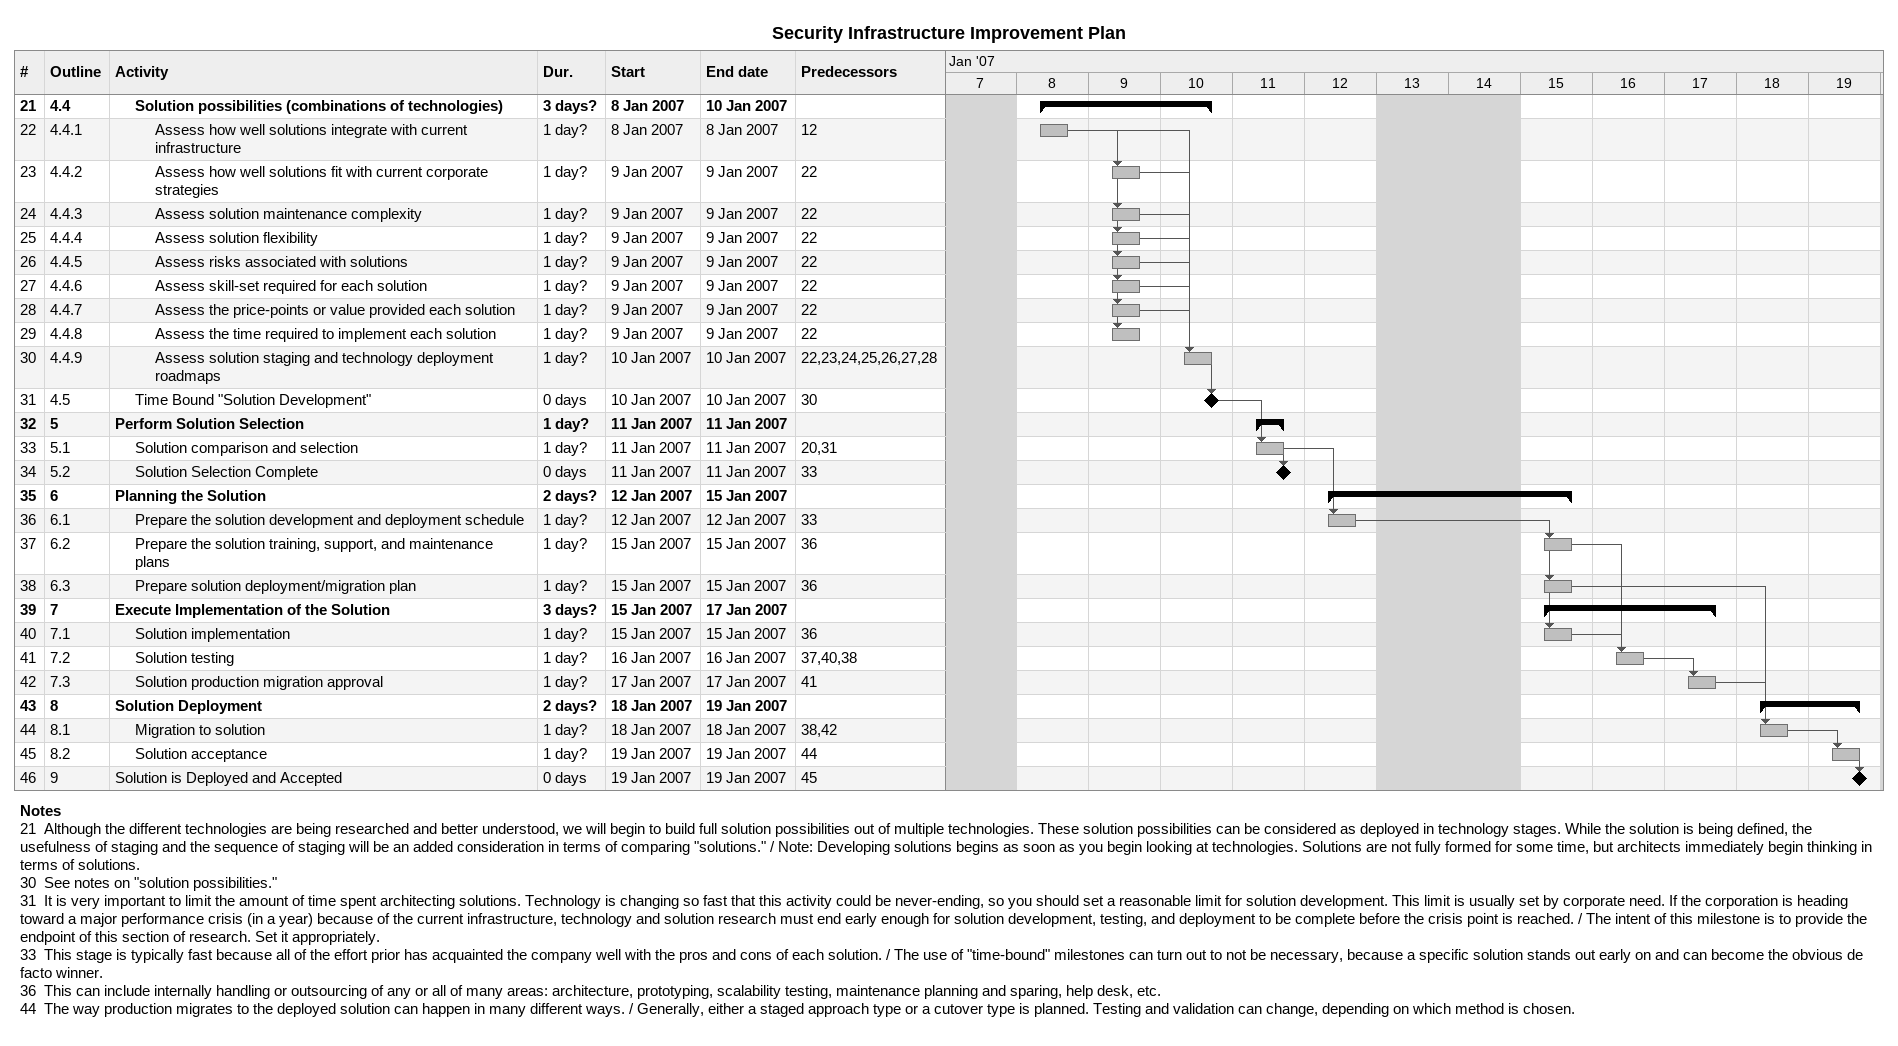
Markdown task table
Security Infrastructure Improvement Plan

| ID | WBS | Task | Duration | Start | Finish | Predecessors |
|---|---|---|---|---|---|---|
| 21 | 4.4 | **Solution possibilities (combinations of technologies)** | 3d? | 2007-01-08 | 2007-01-10 |  |
| 22 | 4.4.1 | Assess how well solutions integrate with current infrastructure | 1d? | 2007-01-08 | 2007-01-08 | 12 |
| 23 | 4.4.2 | Assess how well solutions fit with current corporate strategies | 1d? | 2007-01-09 | 2007-01-09 | 22 |
| 24 | 4.4.3 | Assess solution maintenance complexity | 1d? | 2007-01-09 | 2007-01-09 | 22 |
| 25 | 4.4.4 | Assess solution flexibility | 1d? | 2007-01-09 | 2007-01-09 | 22 |
| 26 | 4.4.5 | Assess risks associated with solutions | 1d? | 2007-01-09 | 2007-01-09 | 22 |
| 27 | 4.4.6 | Assess skill-set required for each solution | 1d? | 2007-01-09 | 2007-01-09 | 22 |
| 28 | 4.4.7 | Assess the price-points or value provided each solution | 1d? | 2007-01-09 | 2007-01-09 | 22 |
| 29 | 4.4.8 | Assess the time required to implement each solution | 1d? | 2007-01-09 | 2007-01-09 | 22 |
| 30 | 4.4.9 | Assess solution staging and technology deployment roadmaps | 1d? | 2007-01-10 | 2007-01-10 | 22, 23, 24, 25, 26, 27, 28 |
| 31 | 4.5 | Time Bound "Solution Development" | 0d | 2007-01-10 | 2007-01-10 | 30 |
| 32 | 5 | **Perform Solution Selection** | 1d? | 2007-01-11 | 2007-01-11 |  |
| 33 | 5.1 | Solution comparison and selection | 1d? | 2007-01-11 | 2007-01-11 | 20, 31 |
| 34 | 5.2 | Solution Selection Complete | 0d | 2007-01-11 | 2007-01-11 | 33 |
| 35 | 6 | **Planning the Solution** | 2d? | 2007-01-12 | 2007-01-15 |  |
| 36 | 6.1 | Prepare the solution development and deployment schedule | 1d? | 2007-01-12 | 2007-01-12 | 33 |
| 37 | 6.2 | Prepare the solution training, support, and maintenance plans | 1d? | 2007-01-15 | 2007-01-15 | 36 |
| 38 | 6.3 | Prepare solution deployment/migration plan | 1d? | 2007-01-15 | 2007-01-15 | 36 |
| 39 | 7 | **Execute Implementation of the Solution** | 3d? | 2007-01-15 | 2007-01-17 |  |
| 40 | 7.1 | Solution implementation | 1d? | 2007-01-15 | 2007-01-15 | 36 |
| 41 | 7.2 | Solution testing | 1d? | 2007-01-16 | 2007-01-16 | 37, 40, 38 |
| 42 | 7.3 | Solution production migration approval | 1d? | 2007-01-17 | 2007-01-17 | 41 |
| 43 | 8 | **Solution Deployment** | 2d? | 2007-01-18 | 2007-01-19 |  |
| 44 | 8.1 | Migration to solution | 1d? | 2007-01-18 | 2007-01-18 | 38, 42 |
| 45 | 8.2 | Solution acceptance | 1d? | 2007-01-19 | 2007-01-19 | 44 |
| 46 | 9 | Solution is Deployed and Accepted | 0d | 2007-01-19 | 2007-01-19 | 45 |

Notes
- 21: Although the different technologies are being researched and better understood, we will begin to build full solution possibilities out of multiple technologies. These solution possibilities can be considered as deployed in technology stages. While the solution is being defined, the usefulness of staging and the sequence of staging will be an added consideration in terms of comparing "solutions." / Note: Developing solutions begins as soon as you begin looking at technologies. Solutions are not fully formed for some time, but architects immediately begin thinking in terms of solutions.
- 30: See notes on "solution possibilities."
- 31: It is very important to limit the amount of time spent architecting solutions. Technology is changing so fast that this activity could be never-ending, so you should set a reasonable limit for solution development. This limit is usually set by corporate need. If the corporation is heading toward a major performance crisis (in a year) because of the current infrastructure, technology and solution research must end early enough for solution development, testing, and deployment to be complete before the crisis point is reached. / The intent of this milestone is to provide the endpoint of this section of research. Set it appropriately.
- 33: This stage is typically fast because all of the effort prior has acquainted the company well with the pros and cons of each solution. / The use of "time-bound" milestones can turn out to not be necessary, because a specific solution stands out early on and can become the obvious de facto winner.
- 36: This can include internally handling or outsourcing of any or all of many areas: architecture, prototyping, scalability testing, maintenance planning and sparing, help desk, etc.
- 44: The way production migrates to the deployed solution can happen in many different ways. / Generally, either a staged approach type or a cutover type is planned. Testing and validation can change, depending on which method is chosen.
